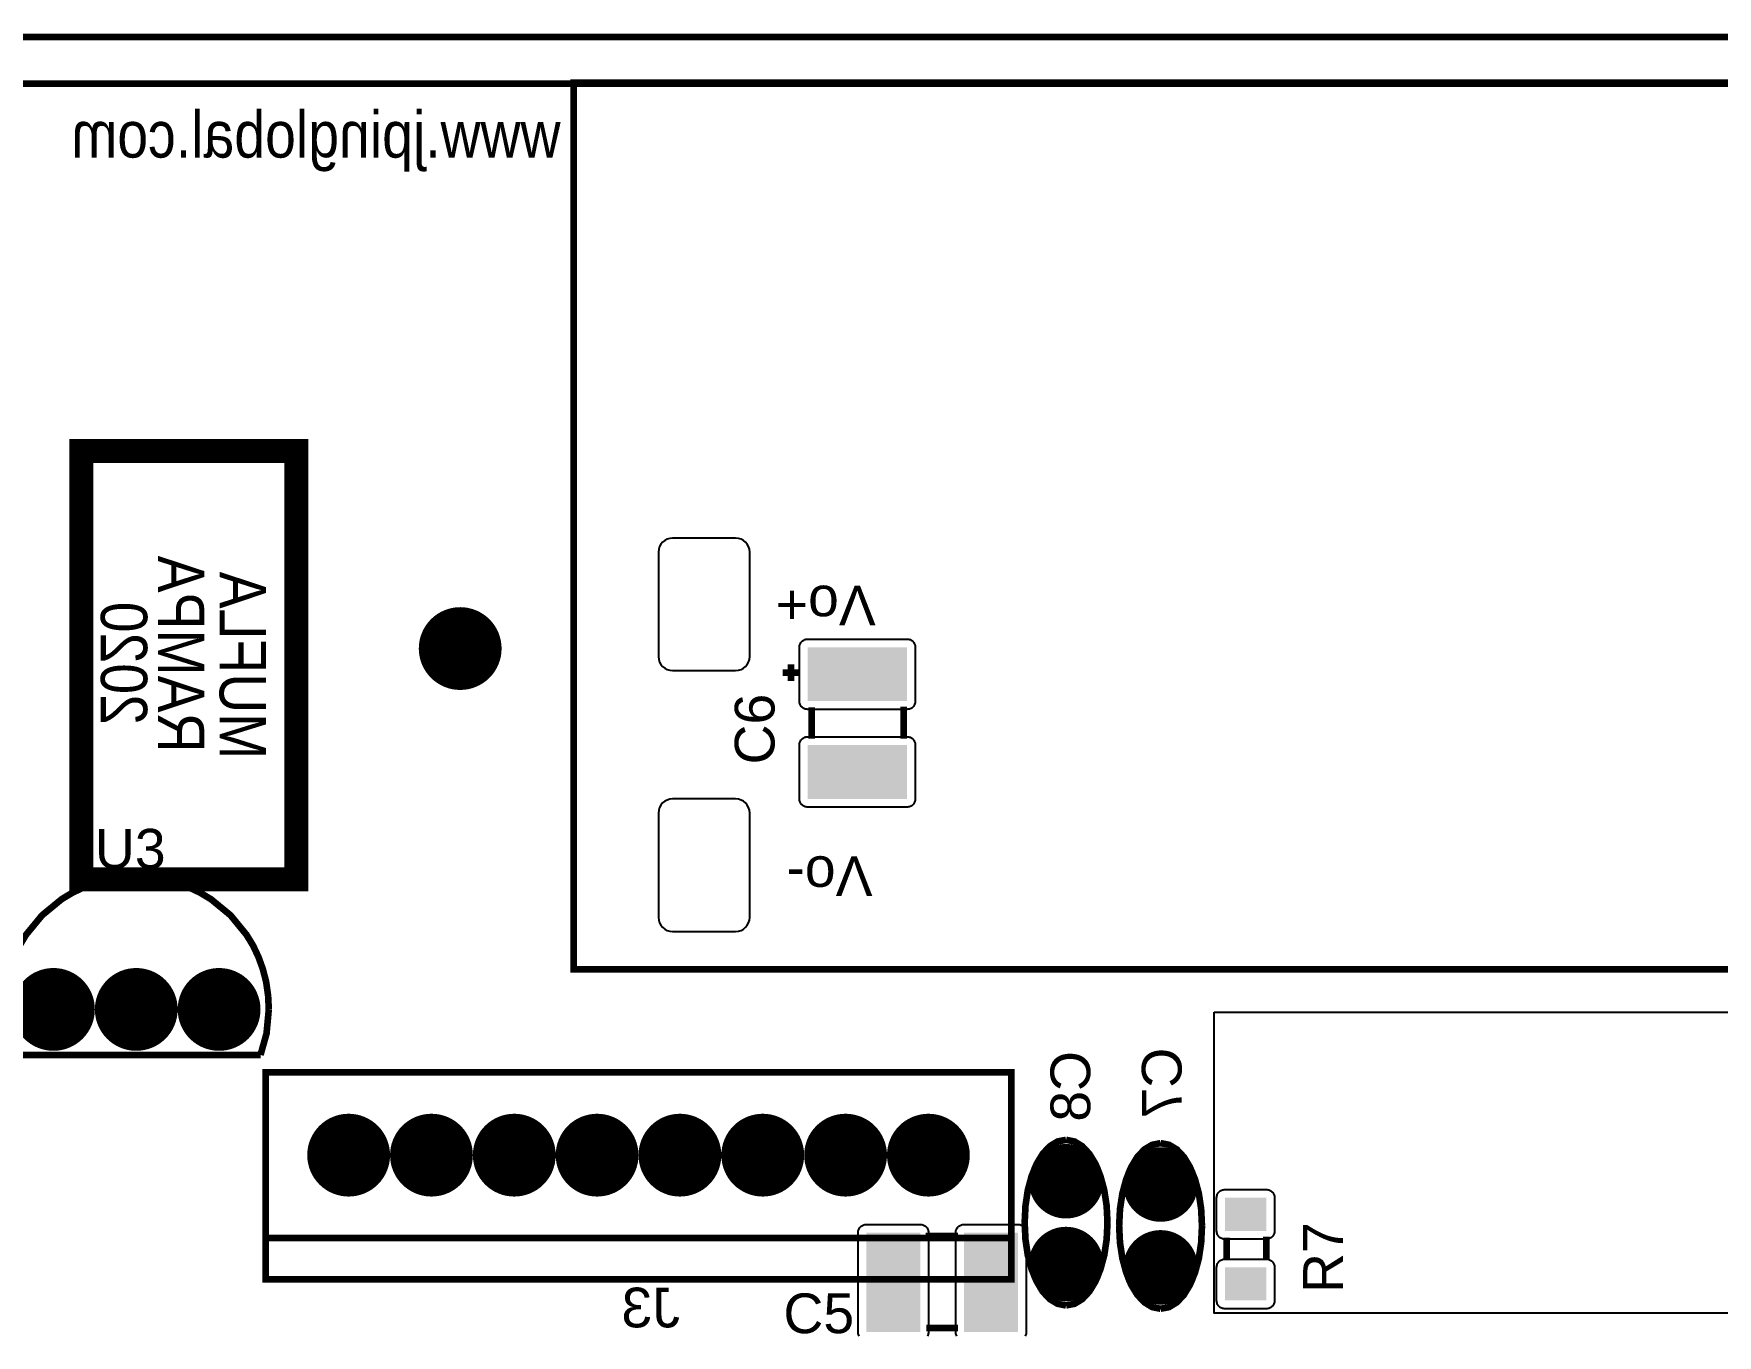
# Model space of a CAD drawing. Header units: inches. Extents: x 15 to 154, y 10 to 111.
# Drawn here: x 129.979 to 134.095, y 99.831 to 103.015 of the extents above; entities that cross this region are included whole.
import ezdxf

# ---------------------------------------------------------------- set-up
doc = ezdxf.new("R2010")
doc.units = ezdxf.units.IN
doc.header["$MEASUREMENT"] = 0
doc.layers.add('BLK_12AWG', color=7, linetype='Continuous')

# ---------------------------------------------------------------- blocks, each defined once
blk = doc.blocks.new('RPAD')
blk.add_trace([(-0.5, -0.5), (-0.5, 0.5), (0.5, -0.5), (0.5, 0.5)])
blk = doc.blocks.new('EPAD')
at = {"const_width": 0.5}
blk.add_lwpolyline([(-0.25, 0, 1), (0.25, 0, 1)], format="xyb", close=True, dxfattribs=at)
blk = doc.blocks.new('muflaCard')
for points, const_width in [([(132.5841, 99.0216), (137.3093, 99.0216), (137.3093, 101.9311), (132.5841, 101.9311), (132.5841, 99.0216)], 0.008), ([(132.5841, 99.0216), (137.3093, 99.0216), (137.3093, 101.9311), (132.5841, 101.9311), (132.5841, 99.0216)], 0.008), ([(132.5841, 99.0216), (137.3093, 99.0216), (137.3093, 101.9311), (132.5841, 101.9311), (132.5841, 99.0216)], 0.008), ([(137.0366, 101.8747), (133.3752, 101.8747)], 0.008), ([(137.0366, 101.8747), (133.3752, 101.8747)], 0.008), ([(137.0366, 101.8747), (133.3752, 101.8747)], 0.008), ([(134.5133, 100.805), (136.5763, 100.805), (136.5763, 101.8758), (134.5133, 101.8758), (134.5133, 100.805)], 0.008), ([(134.5133, 100.805), (136.5763, 100.805), (136.5763, 101.8758), (134.5133, 101.8758), (134.5133, 100.805)], 0.008), ([(134.5133, 100.805), (136.5763, 100.805), (136.5763, 101.8758), (134.5133, 101.8758), (134.5133, 100.805)], 0.008), ([(133.9188, 100.9138), (134.1786, 100.9138), (134.1786, 101.4311), (133.9188, 101.4311), (133.9188, 100.9138)], 0.029), ([(133.9188, 100.9138), (134.1786, 100.9138), (134.1786, 101.4311), (133.9188, 101.4311), (133.9188, 100.9138)], 0.029), ([(133.9188, 100.9138), (134.1786, 100.9138), (134.1786, 101.4311), (133.9188, 101.4311), (133.9188, 100.9138)], 0.029), ([(134.7758, 101.1535), (134.7758, 101.1735)], 0.008), ([(134.7758, 101.1535), (134.7758, 101.1735)], 0.008), ([(134.7758, 101.1535), (134.7758, 101.1735)], 0.008), ([(134.7858, 101.1635), (134.7658, 101.1635)], 0.008), ([(134.7858, 101.1635), (134.7658, 101.1635)], 0.008), ([(134.7858, 101.1635), (134.7658, 101.1635)], 0.008), ([(134.8008, 101.0835), (134.8008, 101.1215)], 0.008), ([(134.8008, 101.0835), (134.8008, 101.1215)], 0.008), ([(134.8008, 101.0835), (134.8008, 101.1215)], 0.008), ([(134.9118, 101.0835), (134.9118, 101.1225)], 0.008), ([(134.9118, 101.0835), (134.9118, 101.1225)], 0.008), ([(134.9118, 101.0835), (134.9118, 101.1225)], 0.008), ([(133.8252, 100.7567), (133.826, 100.7733), (133.8284, 100.7894), (133.8323, 100.8049), (133.8376, 100.8196), (133.8442, 100.8337), (133.8521, 100.8468), (133.8715, 100.8704), (133.8951, 100.8898), (133.9082, 100.8977), (133.9223, 100.9043), (133.937, 100.9096), (133.9525, 100.9135), (133.9686, 100.9159), (133.9852, 100.9167)], 0.008), ([(133.8252, 100.7567), (133.826, 100.7733), (133.8284, 100.7894), (133.8323, 100.8049), (133.8376, 100.8196), (133.8442, 100.8337), (133.8521, 100.8468), (133.8715, 100.8704), (133.8951, 100.8898), (133.9082, 100.8977), (133.9223, 100.9043), (133.937, 100.9096), (133.9525, 100.9135), (133.9686, 100.9159), (133.9852, 100.9167)], 0.008), ([(133.8252, 100.7567), (133.826, 100.7733), (133.8284, 100.7894), (133.8323, 100.8049), (133.8376, 100.8196), (133.8442, 100.8337), (133.8521, 100.8468), (133.8715, 100.8704), (133.8951, 100.8898), (133.9082, 100.8977), (133.9223, 100.9043), (133.937, 100.9096), (133.9525, 100.9135), (133.9686, 100.9159), (133.9852, 100.9167)], 0.008), ([(134.1452, 100.7567), (134.1444, 100.7733), (134.1421, 100.7894), (134.1382, 100.8049), (134.1329, 100.8196), (134.1263, 100.8337), (134.1183, 100.8468), (134.099, 100.8704), (134.0754, 100.8898), (134.0622, 100.8977), (134.0482, 100.9043), (134.0334, 100.9096), (134.0179, 100.9135), (134.0019, 100.9159), (133.9852, 100.9167)], 0.008), ([(134.1452, 100.7567), (134.1444, 100.7733), (134.1421, 100.7894), (134.1382, 100.8049), (134.1329, 100.8196), (134.1263, 100.8337), (134.1183, 100.8468), (134.099, 100.8704), (134.0754, 100.8898), (134.0622, 100.8977), (134.0482, 100.9043), (134.0334, 100.9096), (134.0179, 100.9135), (134.0019, 100.9159), (133.9852, 100.9167)], 0.008), ([(134.1452, 100.7567), (134.1444, 100.7733), (134.1421, 100.7894), (134.1382, 100.8049), (134.1329, 100.8196), (134.1263, 100.8337), (134.1183, 100.8468), (134.099, 100.8704), (134.0754, 100.8898), (134.0622, 100.8977), (134.0482, 100.9043), (134.0334, 100.9096), (134.0179, 100.9135), (134.0019, 100.9159), (133.9852, 100.9167)], 0.008), ([(134.1452, 100.7567), (134.1425, 100.7277), (134.1352, 100.7017)], 0.008), ([(134.1452, 100.7567), (134.1425, 100.7277), (134.1352, 100.7017)], 0.008), ([(134.1452, 100.7567), (134.1425, 100.7277), (134.1352, 100.7017)], 0.008), ([(133.8352, 100.7017), (134.1352, 100.7017)], 0.008), ([(133.8352, 100.7017), (134.1352, 100.7017)], 0.008), ([(133.8352, 100.7017), (134.1352, 100.7017)], 0.008), ([(134.1416, 100.4307), (135.0416, 100.4307), (135.0416, 100.6807), (134.1416, 100.6807), (134.1416, 100.4307)], 0.008), ([(134.1416, 100.4307), (135.0416, 100.4307), (135.0416, 100.6807), (134.1416, 100.6807), (134.1416, 100.4307)], 0.008), ([(134.1416, 100.4307), (135.0416, 100.4307), (135.0416, 100.6807), (134.1416, 100.6807), (134.1416, 100.4307)], 0.008), ([(135.1078, 100.5992), (135.0976, 100.5972), (135.0881, 100.5914), (135.0796, 100.5823), (135.0723, 100.5702), (135.0662, 100.5554), (135.0616, 100.5384), (135.0588, 100.5195), (135.0578, 100.4992)], 0.008), ([(135.1078, 100.5992), (135.0976, 100.5972), (135.0881, 100.5914), (135.0796, 100.5823), (135.0723, 100.5702), (135.0662, 100.5554), (135.0616, 100.5384), (135.0588, 100.5195), (135.0578, 100.4992)], 0.008), ([(135.1078, 100.5992), (135.0976, 100.5972), (135.0881, 100.5914), (135.0796, 100.5823), (135.0723, 100.5702), (135.0662, 100.5554), (135.0616, 100.5384), (135.0588, 100.5195), (135.0578, 100.4992)], 0.008), ([(135.1078, 100.5992), (135.118, 100.5972), (135.1274, 100.5914), (135.1359, 100.5823), (135.1433, 100.5702), (135.1493, 100.5554), (135.1539, 100.5384), (135.1568, 100.5195), (135.1578, 100.4992)], 0.008), ([(135.1078, 100.5992), (135.118, 100.5972), (135.1274, 100.5914), (135.1359, 100.5823), (135.1433, 100.5702), (135.1493, 100.5554), (135.1539, 100.5384), (135.1568, 100.5195), (135.1578, 100.4992)], 0.008), ([(135.1078, 100.5992), (135.118, 100.5972), (135.1274, 100.5914), (135.1359, 100.5823), (135.1433, 100.5702), (135.1493, 100.5554), (135.1539, 100.5384), (135.1568, 100.5195), (135.1578, 100.4992)], 0.008), ([(135.2219, 100.5952), (135.2118, 100.5932), (135.2023, 100.5875), (135.1938, 100.5784), (135.1864, 100.5662), (135.1804, 100.5515), (135.1758, 100.5345), (135.1729, 100.5156), (135.1719, 100.4952)], 0.008), ([(135.2219, 100.5952), (135.2118, 100.5932), (135.2023, 100.5875), (135.1938, 100.5784), (135.1864, 100.5662), (135.1804, 100.5515), (135.1758, 100.5345), (135.1729, 100.5156), (135.1719, 100.4952)], 0.008), ([(135.2219, 100.5952), (135.2118, 100.5932), (135.2023, 100.5875), (135.1938, 100.5784), (135.1864, 100.5662), (135.1804, 100.5515), (135.1758, 100.5345), (135.1729, 100.5156), (135.1719, 100.4952)], 0.008), ([(135.2219, 100.5952), (135.2321, 100.5932), (135.2416, 100.5875), (135.2501, 100.5784), (135.2574, 100.5662), (135.2635, 100.5515), (135.2681, 100.5345), (135.2709, 100.5156), (135.2719, 100.4952)], 0.008), ([(135.2219, 100.5952), (135.2321, 100.5932), (135.2416, 100.5875), (135.2501, 100.5784), (135.2574, 100.5662), (135.2635, 100.5515), (135.2681, 100.5345), (135.2709, 100.5156), (135.2719, 100.4952)], 0.008), ([(135.2219, 100.5952), (135.2321, 100.5932), (135.2416, 100.5875), (135.2501, 100.5784), (135.2574, 100.5662), (135.2635, 100.5515), (135.2681, 100.5345), (135.2709, 100.5156), (135.2719, 100.4952)], 0.008), ([(135.1078, 100.3992), (135.0976, 100.4012), (135.0881, 100.4069), (135.0796, 100.416), (135.0723, 100.4282), (135.0662, 100.4429), (135.0616, 100.4599), (135.0588, 100.4788), (135.0578, 100.4992)], 0.008), ([(135.1078, 100.3992), (135.0976, 100.4012), (135.0881, 100.4069), (135.0796, 100.416), (135.0723, 100.4282), (135.0662, 100.4429), (135.0616, 100.4599), (135.0588, 100.4788), (135.0578, 100.4992)], 0.008), ([(135.1078, 100.3992), (135.0976, 100.4012), (135.0881, 100.4069), (135.0796, 100.416), (135.0723, 100.4282), (135.0662, 100.4429), (135.0616, 100.4599), (135.0588, 100.4788), (135.0578, 100.4992)], 0.008), ([(135.1078, 100.3992), (135.118, 100.4012), (135.1274, 100.4069), (135.1359, 100.416), (135.1433, 100.4282), (135.1493, 100.4429), (135.1539, 100.4599), (135.1568, 100.4788), (135.1578, 100.4992)], 0.008), ([(135.1078, 100.3992), (135.118, 100.4012), (135.1274, 100.4069), (135.1359, 100.416), (135.1433, 100.4282), (135.1493, 100.4429), (135.1539, 100.4599), (135.1568, 100.4788), (135.1578, 100.4992)], 0.008), ([(135.1078, 100.3992), (135.118, 100.4012), (135.1274, 100.4069), (135.1359, 100.416), (135.1433, 100.4282), (135.1493, 100.4429), (135.1539, 100.4599), (135.1568, 100.4788), (135.1578, 100.4992)], 0.008), ([(134.1416, 100.4807), (135.0416, 100.4807)], 0.008), ([(134.1416, 100.4807), (135.0416, 100.4807)], 0.008), ([(134.1416, 100.4807), (135.0416, 100.4807)], 0.008), ([(134.9772, 100.4831), (134.9382, 100.4831)], 0.008), ([(134.9772, 100.4831), (134.9382, 100.4831)], 0.008), ([(134.9772, 100.4831), (134.9382, 100.4831)], 0.008), ([(135.2219, 100.3952), (135.2118, 100.3972), (135.2023, 100.403), (135.1938, 100.4121), (135.1864, 100.4242), (135.1804, 100.439), (135.1758, 100.456), (135.1729, 100.4749), (135.1719, 100.4952)], 0.008), ([(135.2219, 100.3952), (135.2118, 100.3972), (135.2023, 100.403), (135.1938, 100.4121), (135.1864, 100.4242), (135.1804, 100.439), (135.1758, 100.456), (135.1729, 100.4749), (135.1719, 100.4952)], 0.008), ([(135.2219, 100.3952), (135.2118, 100.3972), (135.2023, 100.403), (135.1938, 100.4121), (135.1864, 100.4242), (135.1804, 100.439), (135.1758, 100.456), (135.1729, 100.4749), (135.1719, 100.4952)], 0.008), ([(135.2219, 100.3952), (135.2321, 100.3972), (135.2416, 100.403), (135.2501, 100.4121), (135.2574, 100.4242), (135.2635, 100.439), (135.2681, 100.456), (135.2709, 100.4749), (135.2719, 100.4952)], 0.008), ([(135.2219, 100.3952), (135.2321, 100.3972), (135.2416, 100.403), (135.2501, 100.4121), (135.2574, 100.4242), (135.2635, 100.439), (135.2681, 100.456), (135.2709, 100.4749), (135.2719, 100.4952)], 0.008), ([(135.2219, 100.3952), (135.2321, 100.3972), (135.2416, 100.403), (135.2501, 100.4121), (135.2574, 100.4242), (135.2635, 100.439), (135.2681, 100.456), (135.2709, 100.4749), (135.2719, 100.4952)], 0.008), ([(135.3016, 100.4542), (135.3016, 100.4812)], 0.008), ([(135.3016, 100.4542), (135.3016, 100.4812)], 0.008), ([(135.3016, 100.4542), (135.3016, 100.4812)], 0.008), ([(135.3496, 100.4542), (135.3496, 100.4822)], 0.008), ([(135.3496, 100.4542), (135.3496, 100.4822)], 0.008), ([(135.3496, 100.4542), (135.3496, 100.4822)], 0.008), ([(134.9772, 100.3721), (134.9392, 100.3721)], 0.008), ([(134.9772, 100.3721), (134.9392, 100.3721)], 0.008), ([(134.9772, 100.3721), (134.9392, 100.3721)], 0.008)]:
    blk.add_lwpolyline(points, dxfattribs=dict(const_width=const_width))
for points in [[(134.6328, 101.1659), (134.7088, 101.1659), (134.7122, 101.1662), (134.7155, 101.1672), (134.7183, 101.1688), (134.7208, 101.1708), (134.7229, 101.1733), (134.7245, 101.1762), (134.7254, 101.1794), (134.7258, 101.1829), (134.7258, 101.3089), (134.7254, 101.3124), (134.7245, 101.3156), (134.7229, 101.3185), (134.7208, 101.321), (134.7183, 101.323), (134.7155, 101.3246), (134.7122, 101.3256), (134.7088, 101.3259), (134.6328, 101.3259), (134.6293, 101.3256), (134.6261, 101.3246), (134.6232, 101.323), (134.6207, 101.321), (134.6186, 101.3185), (134.6171, 101.3156), (134.6161, 101.3124), (134.6158, 101.3089), (134.6158, 101.1829), (134.6161, 101.1794), (134.6171, 101.1762), (134.6186, 101.1733), (134.6207, 101.1708), (134.6232, 101.1688), (134.6261, 101.1672), (134.6293, 101.1662), (134.6328, 101.1659)], [(134.7858, 101.129), (134.7858, 101.194), (134.7859, 101.1951), (134.786, 101.1961), (134.7862, 101.197), (134.7866, 101.198), (134.787, 101.1988), (134.7875, 101.1997), (134.7881, 101.2004), (134.7887, 101.2011), (134.7894, 101.2018), (134.7902, 101.2024), (134.791, 101.2028), (134.7919, 101.2033), (134.7928, 101.2036), (134.7938, 101.2038), (134.7948, 101.204), (134.7958, 101.204), (134.9158, 101.204), (134.9168, 101.204), (134.9178, 101.2038), (134.9188, 101.2036), (134.9197, 101.2033), (134.9206, 101.2028), (134.9214, 101.2024), (134.9222, 101.2018), (134.9229, 101.2011), (134.9236, 101.2004), (134.9241, 101.1997), (134.9246, 101.1988), (134.925, 101.198), (134.9254, 101.197), (134.9256, 101.1961), (134.9258, 101.1951), (134.9258, 101.194), (134.9258, 101.129), (134.9258, 101.128), (134.9256, 101.127), (134.9254, 101.126), (134.925, 101.1251), (134.9246, 101.1242), (134.9241, 101.1234), (134.9236, 101.1226), (134.9229, 101.1219), (134.9222, 101.1213), (134.9214, 101.1207), (134.9206, 101.1202), (134.9197, 101.1198), (134.9188, 101.1195), (134.9178, 101.1192), (134.9168, 101.1191), (134.9158, 101.119), (134.7958, 101.119), (134.7948, 101.1191), (134.7938, 101.1192), (134.7928, 101.1195), (134.7919, 101.1198), (134.791, 101.1202), (134.7902, 101.1207), (134.7894, 101.1213), (134.7887, 101.1219), (134.7881, 101.1226), (134.7875, 101.1234), (134.787, 101.1242), (134.7866, 101.1251), (134.7862, 101.126), (134.786, 101.127), (134.7859, 101.128), (134.7858, 101.129)], [(134.7858, 101.011), (134.7858, 101.076), (134.7859, 101.0771), (134.786, 101.0781), (134.7862, 101.079), (134.7866, 101.08), (134.787, 101.0808), (134.7875, 101.0817), (134.7881, 101.0824), (134.7887, 101.0831), (134.7894, 101.0838), (134.7902, 101.0844), (134.791, 101.0848), (134.7919, 101.0853), (134.7928, 101.0856), (134.7938, 101.0858), (134.7948, 101.086), (134.7958, 101.086), (134.9158, 101.086), (134.9168, 101.086), (134.9178, 101.0858), (134.9188, 101.0856), (134.9197, 101.0853), (134.9206, 101.0848), (134.9214, 101.0844), (134.9222, 101.0838), (134.9229, 101.0831), (134.9236, 101.0824), (134.9241, 101.0817), (134.9246, 101.0808), (134.925, 101.08), (134.9254, 101.079), (134.9256, 101.0781), (134.9258, 101.0771), (134.9258, 101.076), (134.9258, 101.011), (134.9258, 101.01), (134.9256, 101.009), (134.9254, 101.008), (134.925, 101.0071), (134.9246, 101.0062), (134.9241, 101.0054), (134.9236, 101.0046), (134.9229, 101.0039), (134.9222, 101.0033), (134.9214, 101.0027), (134.9206, 101.0022), (134.9197, 101.0018), (134.9188, 101.0015), (134.9178, 101.0012), (134.9168, 101.0011), (134.9158, 101.001), (134.7958, 101.001), (134.7948, 101.0011), (134.7938, 101.0012), (134.7928, 101.0015), (134.7919, 101.0018), (134.791, 101.0022), (134.7902, 101.0027), (134.7894, 101.0033), (134.7887, 101.0039), (134.7881, 101.0046), (134.7875, 101.0054), (134.787, 101.0062), (134.7866, 101.0071), (134.7862, 101.008), (134.786, 101.009), (134.7859, 101.01), (134.7858, 101.011)], [(134.6328, 100.8509), (134.7088, 100.8509), (134.7122, 100.8513), (134.7155, 100.8522), (134.7183, 100.8538), (134.7208, 100.8559), (134.7229, 100.8584), (134.7245, 100.8612), (134.7254, 100.8645), (134.7258, 100.8679), (134.7258, 100.9939), (134.7254, 100.9974), (134.7245, 101.0006), (134.7229, 101.0035), (134.7208, 101.006), (134.7183, 101.0081), (134.7155, 101.0096), (134.7122, 101.0106), (134.7088, 101.0109), (134.6328, 101.0109), (134.6293, 101.0106), (134.6261, 101.0096), (134.6232, 101.0081), (134.6207, 101.006), (134.6186, 101.0035), (134.6171, 101.0006), (134.6161, 100.9974), (134.6158, 100.9939), (134.6158, 100.8679), (134.6161, 100.8645), (134.6171, 100.8612), (134.6186, 100.8584), (134.6207, 100.8559), (134.6232, 100.8538), (134.6261, 100.8522), (134.6293, 100.8513), (134.6328, 100.8509)], [(135.2896, 100.4892), (135.2896, 100.5292), (135.2897, 100.5302), (135.2898, 100.5312), (135.2901, 100.5322), (135.2904, 100.5331), (135.2908, 100.534), (135.2913, 100.5348), (135.2919, 100.5356), (135.2925, 100.5363), (135.2932, 100.5369), (135.294, 100.5375), (135.2948, 100.538), (135.2957, 100.5384), (135.2966, 100.5387), (135.2976, 100.539), (135.2986, 100.5391), (135.2996, 100.5392), (135.3496, 100.5392), (135.3507, 100.5391), (135.3517, 100.539), (135.3526, 100.5387), (135.3535, 100.5384), (135.3544, 100.538), (135.3552, 100.5375), (135.356, 100.5369), (135.3567, 100.5363), (135.3574, 100.5356), (135.3579, 100.5348), (135.3584, 100.534), (135.3588, 100.5331), (135.3592, 100.5322), (135.3594, 100.5312), (135.3596, 100.5302), (135.3596, 100.5292), (135.3596, 100.4892), (135.3596, 100.4881), (135.3594, 100.4871), (135.3592, 100.4862), (135.3588, 100.4852), (135.3584, 100.4844), (135.3579, 100.4835), (135.3574, 100.4828), (135.3567, 100.4821), (135.356, 100.4814), (135.3552, 100.4808), (135.3544, 100.4804), (135.3535, 100.4799), (135.3526, 100.4796), (135.3517, 100.4794), (135.3507, 100.4792), (135.3496, 100.4792), (135.2996, 100.4792), (135.2986, 100.4792), (135.2976, 100.4794), (135.2966, 100.4796), (135.2957, 100.4799), (135.2948, 100.4804), (135.294, 100.4808), (135.2932, 100.4814), (135.2925, 100.4821), (135.2919, 100.4828), (135.2913, 100.4835), (135.2908, 100.4844), (135.2904, 100.4852), (135.2901, 100.4862), (135.2898, 100.4871), (135.2897, 100.4881), (135.2896, 100.4892)], [(135.2896, 100.4052), (135.2896, 100.4452), (135.2897, 100.4462), (135.2898, 100.4472), (135.2901, 100.4482), (135.2904, 100.4491), (135.2908, 100.45), (135.2913, 100.4508), (135.2919, 100.4516), (135.2925, 100.4523), (135.2932, 100.4529), (135.294, 100.4535), (135.2948, 100.454), (135.2957, 100.4544), (135.2966, 100.4547), (135.2976, 100.455), (135.2986, 100.4551), (135.2996, 100.4552), (135.3496, 100.4552), (135.3507, 100.4551), (135.3517, 100.455), (135.3526, 100.4547), (135.3535, 100.4544), (135.3544, 100.454), (135.3552, 100.4535), (135.356, 100.4529), (135.3567, 100.4523), (135.3574, 100.4516), (135.3579, 100.4508), (135.3584, 100.45), (135.3588, 100.4491), (135.3592, 100.4482), (135.3594, 100.4472), (135.3596, 100.4462), (135.3596, 100.4452), (135.3596, 100.4052), (135.3596, 100.4041), (135.3594, 100.4031), (135.3592, 100.4022), (135.3588, 100.4012), (135.3584, 100.4004), (135.3579, 100.3995), (135.3574, 100.3988), (135.3567, 100.3981), (135.356, 100.3974), (135.3552, 100.3968), (135.3544, 100.3964), (135.3535, 100.3959), (135.3526, 100.3956), (135.3517, 100.3954), (135.3507, 100.3952), (135.3496, 100.3952), (135.2996, 100.3952), (135.2986, 100.3952), (135.2976, 100.3954), (135.2966, 100.3956), (135.2957, 100.3959), (135.2948, 100.3964), (135.294, 100.3968), (135.2932, 100.3974), (135.2925, 100.3981), (135.2919, 100.3988), (135.2913, 100.3995), (135.2908, 100.4004), (135.2904, 100.4012), (135.2901, 100.4022), (135.2898, 100.4031), (135.2897, 100.4041), (135.2896, 100.4052)]]:
    blk.add_lwpolyline(points, close=True)
for points in [[(135.2867, 100.7535), (136.257, 100.7535), (136.257, 100.39), (135.2867, 100.39), (135.2867, 100.7535)], [(134.8579, 100.3623), (134.8575, 100.3632), (134.8572, 100.3641), (134.8569, 100.3651), (134.8568, 100.3661), (134.8567, 100.3671), (134.8567, 100.4871), (134.8568, 100.4882), (134.8569, 100.4892), (134.8572, 100.4901), (134.8575, 100.4911), (134.8579, 100.4919), (134.8584, 100.4928), (134.859, 100.4935), (134.8596, 100.4942), (134.8603, 100.4949), (134.8611, 100.4954), (134.8619, 100.4959), (134.8628, 100.4963), (134.8637, 100.4967), (134.8647, 100.4969), (134.8657, 100.4971), (134.8667, 100.4971), (134.9317, 100.4971), (134.9328, 100.4971), (134.9338, 100.4969), (134.9347, 100.4967), (134.9357, 100.4963), (134.9365, 100.4959), (134.9374, 100.4954), (134.9381, 100.4949), (134.9388, 100.4942), (134.9395, 100.4935), (134.94, 100.4928), (134.9405, 100.4919), (134.9409, 100.4911), (134.9413, 100.4901), (134.9415, 100.4892), (134.9417, 100.4882), (134.9417, 100.4871), (134.9417, 100.3671), (134.9417, 100.3661), (134.9415, 100.3651), (134.9413, 100.3641), (134.9409, 100.3632), (134.9405, 100.3623)], [(134.9759, 100.3623), (134.9755, 100.3632), (134.9752, 100.3641), (134.9749, 100.3651), (134.9748, 100.3661), (134.9747, 100.3671), (134.9747, 100.4871), (134.9748, 100.4882), (134.9749, 100.4892), (134.9752, 100.4901), (134.9755, 100.4911), (134.9759, 100.4919), (134.9764, 100.4928), (134.977, 100.4935), (134.9776, 100.4942), (134.9783, 100.4949), (134.9791, 100.4954), (134.9799, 100.4959), (134.9808, 100.4963), (134.9817, 100.4967), (134.9827, 100.4969), (134.9837, 100.4971), (134.9847, 100.4971), (135.0497, 100.4971), (135.0508, 100.4971), (135.0518, 100.4969), (135.0527, 100.4967), (135.0537, 100.4963), (135.0545, 100.4959), (135.0554, 100.4954), (135.0561, 100.4949), (135.0568, 100.4942), (135.0575, 100.4935), (135.058, 100.4928), (135.0585, 100.4919), (135.0589, 100.4911), (135.0593, 100.4901), (135.0595, 100.4892), (135.0597, 100.4882), (135.0597, 100.4871), (135.0597, 100.3671), (135.0597, 100.3661), (135.0595, 100.3651), (135.0593, 100.3641), (135.0589, 100.3632), (135.0585, 100.3623)]]:
    blk.add_lwpolyline(points)
for p, xscale, yscale in [((134.3763, 101.1925), 0.1, 0.1), ((133.8852, 100.7567), 0.1, 0.1), ((133.9852, 100.7567), 0.1, 0.1), ((134.0852, 100.7567), 0.1, 0.1), ((134.2416, 100.5807), 0.1, 0.1), ((134.3416, 100.5807), 0.1, 0.1), ((134.4416, 100.5807), 0.1, 0.1), ((134.5416, 100.5807), 0.1, 0.1), ((134.6416, 100.5807), 0.1, 0.1), ((134.7416, 100.5807), 0.1, 0.1), ((134.8416, 100.5807), 0.1, 0.1), ((134.9416, 100.5807), 0.1, 0.1), ((135.1078, 100.5492), 0.09, 0.09), ((135.2219, 100.5452), 0.09, 0.09), ((135.1078, 100.4492), 0.09, 0.09), ((135.2219, 100.4452), 0.09, 0.09)]:
    blk.add_blockref('EPAD', p, dxfattribs=dict(xscale=xscale, yscale=yscale))
for p, xscale, yscale, rotation in [((134.8558, 101.1615), 0.065, 0.12, 90), ((134.8558, 101.0435), 0.065, 0.12, 90), ((135.3246, 100.5092), 0.04, 0.05, 90), ((134.8992, 100.4271), 0.065, 0.12, 180), ((135.0172, 100.4271), 0.065, 0.12, 180), ((135.3246, 100.4252), 0.04, 0.05, 90)]:
    blk.add_blockref('RPAD', p, dxfattribs=dict(xscale=xscale, yscale=yscale, rotation=rotation))
at = {"text_generation_flag": 2}
for s, height, width, p in [('www.jpinglobal.com', 0.056, 0.892857, (134.4975, 101.7854)), ('www.jpinglobal.com', 0.056, 0.892857, (134.4975, 101.7854)), ('www.jpinglobal.com', 0.056, 0.892857, (134.4975, 101.7854)), ('J3', 0.048, 1.041667, (134.6416, 100.3727)), ('J3', 0.048, 1.041667, (134.6416, 100.3727)), ('J3', 0.048, 1.041667, (134.6416, 100.3727))]:
    blk.add_text(s, height=height, dxfattribs=dict(at, width=width)).set_placement(p)
for s, height, rotation, width, p in [('RAMPA', 0.056, 270, 0.892857, (134.0113, 101.0669)), ('RAMPA', 0.056, 270, 0.892857, (134.0113, 101.0669)), ('RAMPA', 0.056, 270, 0.892857, (134.0113, 101.0669)), ('MUFLA', 0.056, 270, 0.892857, (134.0858, 101.0587)), ('MUFLA', 0.056, 270, 0.892857, (134.0858, 101.0587)), ('MUFLA', 0.056, 270, 0.892857, (134.0858, 101.0587)), ('2020', 0.056, 270, 0.892857, (133.9424, 101.1003)), ('2020', 0.056, 270, 0.892857, (133.9424, 101.1003)), ('2020', 0.056, 270, 0.892857, (133.9424, 101.1003)), ('C7', 0.048, 90, 1.041667, (135.2473, 100.7106)), ('C7', 0.048, 90, 1.041667, (135.2473, 100.7106)), ('C7', 0.048, 90, 1.041667, (135.2473, 100.7106)), ('C8', 0.048, 90, 1.041667, (135.137, 100.7066)), ('C8', 0.048, 90, 1.041667, (135.137, 100.7066)), ('C8', 0.048, 90, 1.041667, (135.137, 100.7066))]:
    blk.add_text(s, height=height, rotation=rotation, dxfattribs=dict(at, width=width)).set_placement(p)
at = {"width": 1.041667}
for s, rotation, p in [('Vo+', 180, (134.8781, 101.2684)), ('Vo+', 180, (134.8781, 101.2684)), ('Vo+', 180, (134.8781, 101.2684)), ('C6', 90, (134.7558, 101.0525)), ('C6', 90, (134.7558, 101.0525)), ('C6', 90, (134.7558, 101.0525)), ('Vo-', 180, (134.8742, 100.9416)), ('Vo-', 180, (134.8742, 100.9416)), ('Vo-', 180, (134.8742, 100.9416)), ('R7', 90, (135.442, 100.4142)), ('R7', 90, (135.442, 100.4142)), ('R7', 90, (135.442, 100.4142))]:
    blk.add_text(s, height=0.048, rotation=rotation, dxfattribs=at).set_placement(p)
for s, p in [('U3', (133.9352, 100.9267)), ('U3', (133.9352, 100.9267)), ('U3', (133.9352, 100.9267)), ('C5', (134.7665, 100.3657)), ('C5', (134.7665, 100.3657)), ('C5', (134.7665, 100.3657))]:
    blk.add_text(s, height=0.048, dxfattribs=at).set_placement(p)

msp = doc.modelspace()

# ---------------------------------------------------------------- block references
at = {"layer": 'BLK_12AWG', "xscale": 2.025, "yscale": 2.025, "zscale": 2.025}
msp.add_blockref('muflaCard', (-141.0906, -103.4038), dxfattribs=at)

doc.saveas('drawing.dxf')
